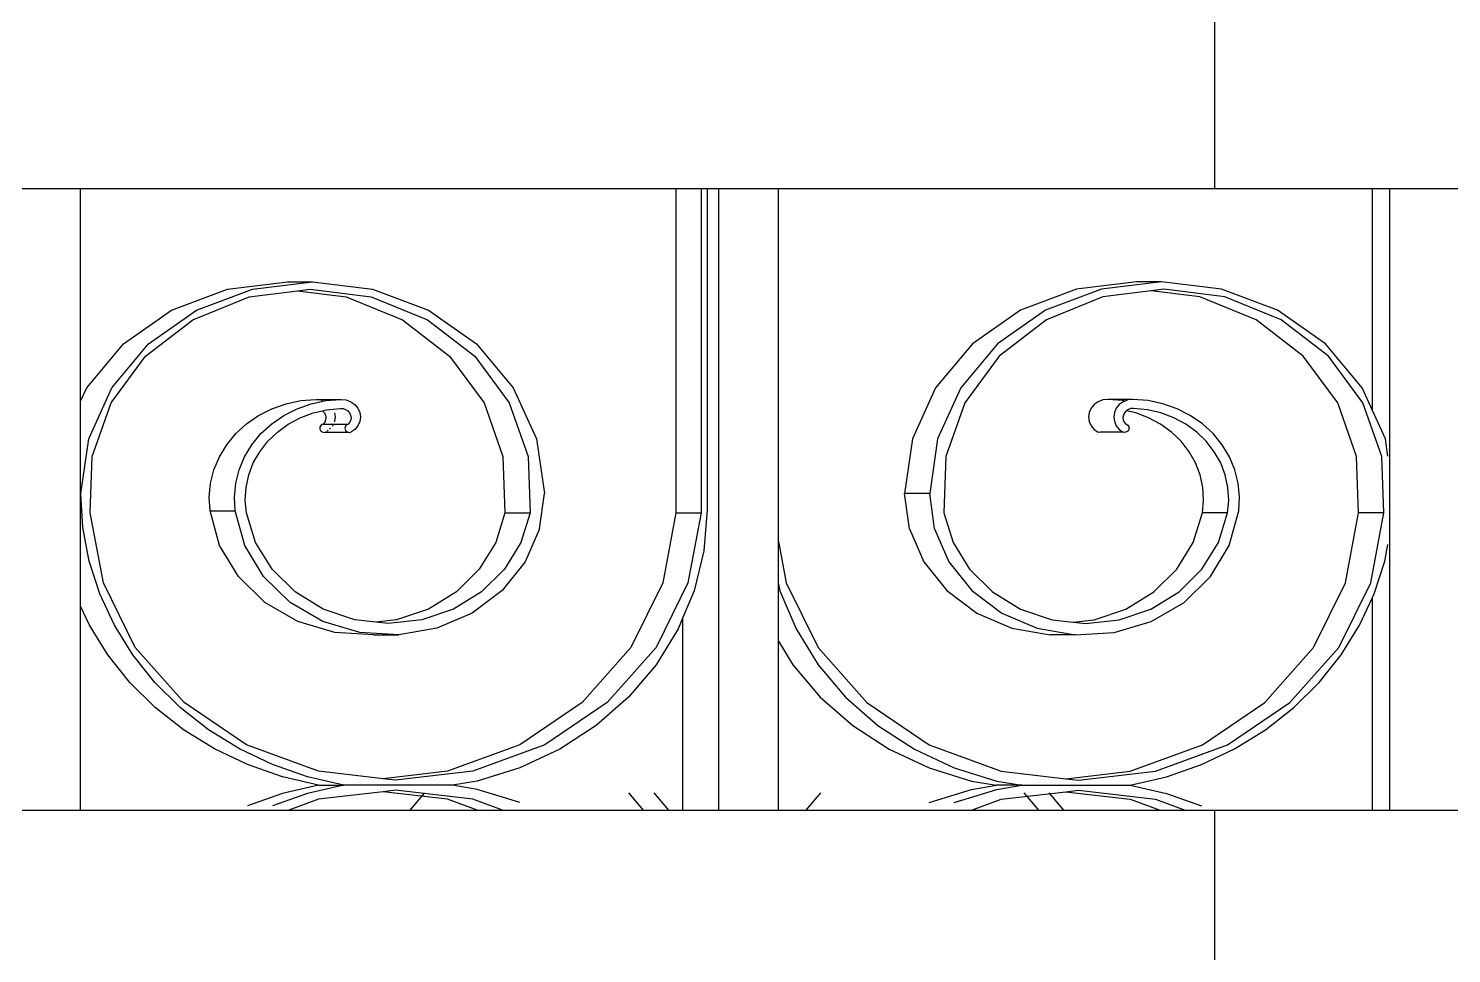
# Model space of a CAD drawing. Header units: millimetres. Extents: x 173236 to 801264, y -94969 to 615039.
# Drawn here: x 549511 to 549777.8, y -4029.7 to -3856.3 of the extents above; entities that cross this region are included whole.
import ezdxf

# ---------------------------------------------------------------- set-up
doc = ezdxf.new("R2010")
doc.units = ezdxf.units.MM
doc.header["$MEASUREMENT"] = 0
doc.header["$PDMODE"] = 2
for name, color, linetype in [('VOX-A-ANNO-DIMS', 160, 'Continuous'), ('VOX-A-STAIRS-STEPS', 140, 'Continuous'), ('VOX-A-WALL-PATT', 233, 'Continuous')]:
    doc.layers.add(name, color=color, linetype=linetype)
doc.styles.add('1.5 mm Rotis Annotative', font='', dxfattribs={"height": 1.5})
doc.styles.get('1.5 mm Rotis Annotative').set_extended_font_data('Rotis Sans Serif')
doc.dimstyles.new('1.5 mm Rotis Annotative', dxfattribs={"dimtxt": 1.5, "dimasz": 1, "dimexe": 1.5, "dimexo": 0, "dimgap": 1, "dimtad": 1, "dimdec": 0, "dimrnd": 5, "dimzin": 0, "dimdsep": 46, "dimtxsty": '1.5 mm Rotis Annotative', "dimblk": 'ARCHTICK', "dimcen": 0.09, "dimdle": 1, "dimadec": 0, "dimazin": 0, "dimtfac": 1, "dimtdec": 0, "dimtofl": 0, "dimtmove": 1, "dimatfit": 3, "dimfxl": 2, "dimfxlon": 1, "dimtolj": 1, "dimtzin": 0, "dimarcsym": 0})

# ---------------------------------------------------------------- blocks, each defined once
blk = doc.blocks.new('SS')
at = {"layer": 'VOX-A-WALL-PATT'}
for p, q in [((292745.02, -2587.9), (292745.02, -2632.42)), ((292712.94, -2632.42), (292687.11, -2632.42)), ((292712.94, -2746.2), (292712.94, -2632.42)), ((292716.09, -2632.42), (292712.94, -2632.42)), ((292716.09, -2673.05), (292716.09, -2632.42)), ((292745.02, -2632.42), (292716.09, -2632.42)), ((292824.84, -2632.42), (292745.02, -2632.42)), ((292824.84, -2697.04), (292824.84, -2632.42)), ((292835.75, -2632.42), (292824.84, -2632.42)), ((292835.75, -2746.2), (292835.75, -2632.42)), ((292837.88, -2632.42), (292835.75, -2632.42)), ((292837.88, -2632.42), (292837.88, -2691.25)), ((292838.98, -2632.42), (292837.88, -2632.42)), ((292838.98, -2632.42), (292838.98, -2691.77)), ((292843.59, -2632.42), (292838.98, -2632.42)), ((292843.59, -2632.42), (292843.59, -2691.77)), ((292952.56, -2632.42), (292843.59, -2632.42)), ((292952.56, -2671.37), (292952.56, -2632.42)), ((292974.99, -2632.42), (292952.56, -2632.42)), ((292733.51, -2654.71), (292743.74, -2650.84)), ((292743.11, -2652.28), (292754.28, -2650.84)), ((292743.74, -2650.84), (292754.72, -2649.52)), ((292747.71, -2652.28), (292756.59, -2651.14)), ((292754.28, -2650.84), (292756.59, -2651.14)), ((292754.72, -2649.52), (292759.32, -2649.52)), ((292754.72, -2649.52), (292765.7, -2650.84)), ((292756.59, -2651.14), (292765.46, -2652.28)), ((292759.32, -2649.52), (292770.3, -2650.84)), ((292765.7, -2650.84), (292775.93, -2654.71)), ((292770.3, -2650.84), (292780.53, -2654.71)), ((292899.11, -2650.84), (292888.88, -2654.71)), ((292910.09, -2649.52), (292899.11, -2650.84)), ((292910.53, -2650.84), (292899.35, -2652.28)), ((292912.83, -2651.14), (292903.95, -2652.28)), ((292921.07, -2650.84), (292910.09, -2649.52)), ((292914.69, -2649.52), (292910.09, -2649.52)), ((292912.83, -2651.14), (292910.53, -2650.84)), ((292921.7, -2652.28), (292912.83, -2651.14)), ((292925.67, -2650.84), (292914.69, -2649.52)), ((292931.3, -2654.71), (292921.07, -2650.84)), ((292935.9, -2654.71), (292925.67, -2650.84)), ((292732.8, -2656.48), (292743.11, -2652.28)), ((292737.4, -2656.48), (292747.71, -2652.28)), ((292765.46, -2652.28), (292775.77, -2656.48)), ((292899.35, -2652.28), (292889.04, -2656.48)), ((292903.95, -2652.28), (292893.64, -2656.48)), ((292932.01, -2656.48), (292921.7, -2652.28)), ((292724.16, -2663.11), (292732.8, -2656.48)), ((292724.72, -2660.86), (292733.51, -2654.71)), ((292728.77, -2663.11), (292737.4, -2656.48)), ((292775.77, -2656.48), (292784.41, -2663.11)), ((292775.93, -2654.71), (292784.71, -2660.86)), ((292780.53, -2654.71), (292789.32, -2660.86)), ((292888.88, -2654.71), (292880.1, -2660.86)), ((292889.04, -2656.48), (292880.4, -2663.11)), ((292893.64, -2656.48), (292885.01, -2663.11)), ((292940.09, -2660.86), (292931.3, -2654.71)), ((292940.65, -2663.11), (292932.01, -2656.48)), ((292944.69, -2660.86), (292935.9, -2654.71)), ((292717.98, -2668.89), (292724.72, -2660.86)), ((292784.71, -2660.86), (292791.45, -2668.89)), ((292789.32, -2660.86), (292796.06, -2668.89)), ((292880.1, -2660.86), (292873.35, -2668.89)), ((292946.83, -2668.89), (292940.09, -2660.86)), ((292951.43, -2668.89), (292944.69, -2660.86)), ((292717.87, -2671.66), (292724.16, -2663.11)), ((292722.47, -2671.66), (292728.77, -2663.11)), ((292784.41, -2663.11), (292790.7, -2671.66)), ((292880.4, -2663.11), (292874.11, -2671.66)), ((292885.01, -2663.11), (292878.71, -2671.66)), ((292946.94, -2671.66), (292940.65, -2663.11)), ((292716.09, -2673.05), (292717.98, -2668.89)), ((292791.45, -2668.89), (292795.69, -2678.23)), ((292796.06, -2668.89), (292800.3, -2678.23)), ((292873.35, -2668.89), (292869.12, -2678.23)), ((292951.06, -2678.23), (292946.83, -2668.89)), ((292952.56, -2671.37), (292951.43, -2668.89)), ((292714.4, -2681.47), (292717.87, -2671.66)), ((292719.01, -2681.47), (292722.47, -2671.66)), ((292751.88, -2672.73), (292754.48, -2671.82)), ((292754.48, -2671.82), (292757.18, -2671.25)), ((292757.18, -2671.25), (292759.95, -2671.02)), ((292759.95, -2671.02), (292764.55, -2671.02)), ((292759.95, -2671.02), (292760.86, -2671.13)), ((292760.86, -2671.13), (292761.39, -2671.33)), ((292761.39, -2671.33), (292761.78, -2671.25)), ((292761.39, -2671.33), (292761.71, -2671.45)), ((292761.71, -2671.45), (292762.44, -2671.96)), ((292761.78, -2671.25), (292764.55, -2671.02)), ((292762.44, -2671.96), (292763, -2672.63)), ((292764.55, -2671.02), (292765.46, -2671.13)), ((292765.46, -2671.13), (292766.31, -2671.45)), ((292766.31, -2671.45), (292767.05, -2671.96)), ((292767.05, -2671.96), (292767.61, -2672.63)), ((292790.7, -2671.66), (292794.17, -2681.47)), ((292874.11, -2671.66), (292870.64, -2681.47)), ((292878.71, -2671.66), (292875.25, -2681.47)), ((292902.37, -2671.96), (292901.81, -2672.63)), ((292903.1, -2671.45), (292902.37, -2671.96)), ((292903.95, -2671.13), (292903.1, -2671.45)), ((292904.86, -2671.02), (292903.95, -2671.13)), ((292909.47, -2671.02), (292904.86, -2671.02)), ((292907.63, -2671.25), (292904.86, -2671.02)), ((292910.33, -2671.82), (292907.63, -2671.25)), ((292908.55, -2671.13), (292908.25, -2671.25)), ((292909.47, -2671.02), (292908.55, -2671.13)), ((292912.23, -2671.25), (292909.47, -2671.02)), ((292912.92, -2672.73), (292910.33, -2671.82)), ((292914.94, -2671.82), (292912.23, -2671.25)), ((292917.53, -2672.73), (292914.94, -2671.82)), ((292950.41, -2681.47), (292946.94, -2671.66)), ((292952.56, -2688.25), (292952.56, -2671.37)), ((292713.74, -2678.23), (292716.09, -2673.05)), ((292747.24, -2675.5), (292749.46, -2673.97)), ((292749.46, -2673.97), (292751.88, -2672.73)), ((292750.27, -2675.55), (292752.47, -2674.37)), ((292752.47, -2674.37), (292754.83, -2673.49)), ((292754.83, -2673.49), (292757.3, -2672.92)), ((292754.88, -2675.55), (292757.08, -2674.37)), ((292757.08, -2674.37), (292759.43, -2673.49)), ((292757.3, -2672.92), (292759.83, -2672.66)), ((292759.43, -2673.49), (292761.13, -2673.1)), ((292759.83, -2672.66), (292760.32, -2672.71)), ((292760.32, -2672.71), (292760.78, -2672.87)), ((292760.78, -2672.87), (292761.13, -2673.1)), ((292761.13, -2673.1), (292761.18, -2673.13)), ((292761.18, -2673.13), (292761.49, -2673.48)), ((292761.49, -2673.48), (292761.69, -2673.89)), ((292761.72, -2674.78), (292761.55, -2675.19)), ((292761.69, -2673.89), (292761.77, -2674.33)), ((292761.77, -2674.33), (292761.72, -2674.78)), ((292763, -2672.63), (292763.35, -2673.41)), ((292763.35, -2673.41), (292763.47, -2674.24)), ((292763.47, -2674.24), (292763.35, -2675.08)), ((292767.61, -2672.63), (292767.96, -2673.41)), ((292767.96, -2673.41), (292768.08, -2674.24)), ((292768.08, -2674.24), (292767.96, -2675.08)), ((292901.46, -2673.41), (292901.33, -2674.24)), ((292901.33, -2674.24), (292901.46, -2675.08)), ((292901.81, -2672.63), (292901.46, -2673.41)), ((292903.12, -2673.89), (292903.04, -2674.33)), ((292903.04, -2674.33), (292903.09, -2674.78)), ((292903.09, -2674.78), (292903.26, -2675.19)), ((292903.32, -2673.48), (292903.12, -2673.89)), ((292903.63, -2673.13), (292903.32, -2673.48)), ((292904.03, -2672.87), (292903.63, -2673.13)), ((292904.49, -2672.71), (292904.03, -2672.87)), ((292904.98, -2672.66), (292904.49, -2672.71)), ((292906.34, -2672.8), (292904.98, -2672.66)), ((292906.05, -2673.48), (292905.94, -2674.24)), ((292905.94, -2674.24), (292906.06, -2675.08)), ((292906.34, -2672.8), (292906.3, -2672.87)), ((292907.51, -2672.92), (292906.34, -2672.8)), ((292908.24, -2673.13), (292907.51, -2672.92)), ((292907.72, -2673.89), (292907.64, -2674.33)), ((292907.64, -2674.33), (292907.69, -2674.78)), ((292907.69, -2674.78), (292907.87, -2675.19)), ((292907.92, -2673.48), (292907.72, -2673.89)), ((292908.24, -2673.13), (292907.92, -2673.48)), ((292908.29, -2673.1), (292908.24, -2673.13)), ((292909.98, -2673.49), (292908.29, -2673.1)), ((292912.34, -2674.37), (292909.98, -2673.49)), ((292914.54, -2675.55), (292912.34, -2674.37)), ((292915.35, -2673.97), (292912.92, -2672.73)), ((292917.57, -2675.5), (292915.35, -2673.97)), ((292919.96, -2673.97), (292917.53, -2672.73)), ((292922.17, -2675.5), (292919.96, -2673.97)), ((292743.61, -2679.32), (292745.28, -2677.29)), ((292745.28, -2677.29), (292747.24, -2675.5)), ((292746.53, -2678.69), (292748.28, -2677)), ((292748.28, -2677), (292750.27, -2675.55)), ((292751.13, -2678.69), (292752.88, -2677)), ((292752.88, -2677), (292754.88, -2675.55)), ((292760.67, -2676.11), (292760.65, -2676.3)), ((292760.65, -2676.3), (292760.68, -2676.5)), ((292760.75, -2675.92), (292760.67, -2676.11)), ((292760.68, -2676.5), (292760.76, -2676.69)), ((292760.88, -2675.76), (292760.75, -2675.92)), ((292760.76, -2676.69), (292760.9, -2676.84)), ((292761.06, -2675.64), (292760.88, -2675.76)), ((292760.9, -2676.84), (292761.07, -2676.96)), ((292761.26, -2675.56), (292761.06, -2675.64)), ((292761.07, -2676.96), (292761.28, -2677.04)), ((292761.55, -2675.19), (292761.26, -2675.56)), ((292761.28, -2677.04), (292761.49, -2677.06)), ((292761.49, -2677.06), (292761.71, -2677.03)), ((292762.44, -2676.52), (292761.71, -2677.03)), ((292761.71, -2677.03), (292765.88, -2677.04)), ((292763, -2675.85), (292762.44, -2676.52)), ((292763.35, -2675.08), (292763, -2675.85)), ((292765.88, -2677.04), (292766.1, -2677.06)), ((292766.1, -2677.06), (292766.31, -2677.03)), ((292767.05, -2676.52), (292766.31, -2677.03)), ((292767.61, -2675.85), (292767.05, -2676.52)), ((292767.96, -2675.08), (292767.61, -2675.85)), ((292901.46, -2675.08), (292901.81, -2675.85)), ((292901.81, -2675.85), (292902.37, -2676.52)), ((292902.37, -2676.52), (292903.1, -2677.03)), ((292903.32, -2677.06), (292903.1, -2677.03)), ((292903.26, -2675.19), (292903.55, -2675.56)), ((292903.54, -2677.03), (292903.32, -2677.06)), ((292903.74, -2676.96), (292903.54, -2677.03)), ((292907.7, -2677.03), (292903.54, -2677.03)), ((292903.55, -2675.56), (292903.75, -2675.64)), ((292908.15, -2675.56), (292903.55, -2675.56)), ((292903.91, -2676.84), (292903.74, -2676.96)), ((292903.75, -2675.64), (292903.92, -2675.76)), ((292904.05, -2676.69), (292903.91, -2676.84)), ((292903.92, -2675.76), (292904.06, -2675.92)), ((292904.13, -2676.5), (292904.05, -2676.69)), ((292904.06, -2675.92), (292904.14, -2676.11)), ((292904.16, -2676.3), (292904.13, -2676.5)), ((292904.14, -2676.11), (292904.16, -2676.3)), ((292906.06, -2675.08), (292906.11, -2675.19)), ((292906.31, -2675.64), (292906.41, -2675.85)), ((292906.41, -2675.85), (292906.47, -2675.92)), ((292906.79, -2676.3), (292906.96, -2676.5)), ((292907.21, -2676.69), (292907.43, -2676.84)), ((292907.6, -2676.96), (292907.7, -2677.03)), ((292907.92, -2677.06), (292907.7, -2677.03)), ((292907.87, -2675.19), (292908.15, -2675.56)), ((292908.14, -2677.04), (292907.92, -2677.06)), ((292908.34, -2676.96), (292908.14, -2677.04)), ((292908.15, -2675.56), (292908.36, -2675.64)), ((292908.52, -2676.84), (292908.34, -2676.96)), ((292908.36, -2675.64), (292908.53, -2675.76)), ((292908.65, -2676.69), (292908.52, -2676.84)), ((292908.53, -2675.76), (292908.66, -2675.92)), ((292908.74, -2676.5), (292908.65, -2676.69)), ((292908.66, -2675.92), (292908.74, -2676.11)), ((292908.74, -2676.11), (292908.77, -2676.3)), ((292908.77, -2676.3), (292908.74, -2676.5)), ((292916.53, -2677), (292914.54, -2675.55)), ((292918.28, -2678.69), (292916.53, -2677)), ((292919.53, -2677.29), (292917.57, -2675.5)), ((292921.19, -2679.32), (292919.53, -2677.29)), ((292924.13, -2677.29), (292922.17, -2675.5)), ((292925.8, -2679.32), (292924.13, -2677.29)), ((292713.29, -2681.41), (292713.74, -2678.23)), ((292742.27, -2681.54), (292743.61, -2679.32)), ((292745.05, -2680.59), (292746.53, -2678.69)), ((292749.66, -2680.59), (292751.13, -2678.69)), ((292795.69, -2678.23), (292797.14, -2688.25)), ((292800.3, -2678.23), (292801.74, -2688.25)), ((292869.12, -2678.23), (292867.67, -2688.25)), ((292919.76, -2680.59), (292918.28, -2678.69)), ((292922.54, -2681.54), (292921.19, -2679.32)), ((292927.14, -2681.54), (292925.8, -2679.32)), ((292952.51, -2688.25), (292951.06, -2678.23)), ((292714.04, -2691.77), (292714.4, -2681.47)), ((292718.64, -2691.77), (292719.01, -2681.47)), ((292741.28, -2683.91), (292742.27, -2681.54)), ((292743.88, -2682.65), (292745.05, -2680.59)), ((292748.49, -2682.65), (292749.66, -2680.59)), ((292794.17, -2681.47), (292794.53, -2691.77)), ((292870.64, -2681.47), (292870.28, -2691.77)), ((292875.25, -2681.47), (292874.88, -2691.77)), ((292920.93, -2682.65), (292919.76, -2680.59)), ((292923.53, -2683.91), (292922.54, -2681.54)), ((292928.13, -2683.91), (292927.14, -2681.54)), ((292950.77, -2691.77), (292950.41, -2681.47)), ((292740.66, -2686.38), (292741.28, -2683.91)), ((292742.55, -2687.13), (292743.04, -2684.85)), ((292743.04, -2684.85), (292743.88, -2682.65)), ((292747.15, -2687.13), (292747.65, -2684.85)), ((292747.65, -2684.85), (292748.49, -2682.65)), ((292921.77, -2684.85), (292920.93, -2682.65)), ((292922.26, -2687.13), (292921.77, -2684.85)), ((292924.15, -2686.38), (292923.53, -2683.91)), ((292928.76, -2686.38), (292928.13, -2683.91)), ((292740.42, -2688.9), (292740.66, -2686.38)), ((292742.41, -2689.45), (292742.55, -2687.13)), ((292747.01, -2689.45), (292747.15, -2687.13)), ((292922.4, -2689.45), (292922.26, -2687.13)), ((292924.39, -2688.9), (292924.15, -2686.38)), ((292928.99, -2688.9), (292928.76, -2686.38)), ((292740.57, -2691.43), (292740.42, -2688.9)), ((292742.63, -2691.77), (292742.41, -2689.45)), ((292747.23, -2691.77), (292747.01, -2689.45)), ((292796.24, -2694.7), (292797.14, -2688.25)), ((292797.14, -2688.25), (292801.74, -2688.25)), ((292800.85, -2694.7), (292801.74, -2688.25)), ((292868.56, -2694.7), (292867.67, -2688.25)), ((292922.18, -2691.77), (292922.4, -2689.45)), ((292924.24, -2691.43), (292924.39, -2688.9)), ((292928.85, -2691.43), (292928.99, -2688.9)), ((292952.12, -2694.48), (292952.51, -2688.25)), ((292952.56, -2688.25), (292952.51, -2688.25)), ((292952.56, -2708.89), (292952.56, -2688.25)), ((292714.04, -2691.77), (292718.64, -2691.77)), ((292716.43, -2704.57), (292714.04, -2691.77)), ((292721.04, -2704.57), (292718.64, -2691.77)), ((292742.32, -2697.74), (292740.57, -2691.43)), ((292742.63, -2691.77), (292747.23, -2691.77)), ((292744.3, -2697.2), (292742.63, -2691.77)), ((292748.91, -2697.2), (292747.23, -2691.77)), ((292794.53, -2691.77), (292792.85, -2697.2)), ((292837.88, -2691.25), (292838.48, -2698.73)), ((292838.98, -2691.77), (292841.38, -2704.57)), ((292843.59, -2691.77), (292838.98, -2691.77)), ((292843.59, -2691.77), (292845.98, -2704.57)), ((292874.88, -2691.77), (292870.28, -2691.77)), ((292870.28, -2691.77), (292871.96, -2697.2)), ((292874.88, -2691.77), (292876.56, -2697.2)), ((292920.51, -2697.2), (292922.18, -2691.77)), ((292922.49, -2697.74), (292924.24, -2691.43)), ((292928.85, -2691.43), (292924.24, -2691.43)), ((292927.09, -2697.74), (292928.85, -2691.43)), ((292948.38, -2704.57), (292950.77, -2691.77)), ((292796.24, -2694.7), (292793.62, -2700.75)), ((292800.85, -2694.7), (292798.22, -2700.75)), ((292868.56, -2694.7), (292871.19, -2700.75)), ((292950.95, -2700.63), (292952.12, -2694.48)), ((292713.86, -2700.63), (292713.29, -2697.6)), ((292745.74, -2703.44), (292742.32, -2697.74)), ((292747.32, -2702.12), (292744.3, -2697.2)), ((292751.92, -2702.12), (292748.91, -2697.2)), ((292792.85, -2697.2), (292789.84, -2702.12)), ((292824.84, -2697.04), (292823.43, -2704.57)), ((292824.84, -2704.82), (292824.84, -2697.04)), ((292871.96, -2697.2), (292874.97, -2702.12)), ((292876.56, -2697.2), (292879.58, -2702.12)), ((292917.49, -2702.12), (292920.51, -2697.2)), ((292919.07, -2703.44), (292922.49, -2697.74)), ((292923.67, -2703.44), (292927.09, -2697.74)), ((292715.8, -2706.61), (292713.86, -2700.63)), ((292793.62, -2700.75), (292789.43, -2706.01)), ((292798.22, -2700.75), (292794.03, -2706.01)), ((292838.48, -2698.73), (292840.27, -2706.04)), ((292871.19, -2700.75), (292875.38, -2706.01)), ((292949.01, -2706.61), (292950.95, -2700.63)), ((292751.51, -2706.27), (292747.32, -2702.12)), ((292756.12, -2706.27), (292751.92, -2702.12)), ((292789.84, -2702.12), (292785.64, -2706.27)), ((292874.97, -2702.12), (292879.16, -2706.27)), ((292879.58, -2702.12), (292883.77, -2706.27)), ((292913.3, -2706.27), (292917.49, -2702.12)), ((292722.28, -2716.4), (292716.43, -2704.57)), ((292726.89, -2716.4), (292721.04, -2704.57)), ((292750.6, -2708.19), (292745.74, -2703.44)), ((292789.43, -2706.01), (292783.94, -2710.15)), ((292794.03, -2706.01), (292788.54, -2710.15)), ((292823.43, -2704.57), (292817.58, -2716.4)), ((292824.84, -2704.82), (292824.54, -2706.04)), ((292824.84, -2715.27), (292824.84, -2704.82)), ((292841.38, -2704.57), (292847.22, -2716.4)), ((292845.98, -2704.57), (292851.83, -2716.4)), ((292875.38, -2706.01), (292880.87, -2710.15)), ((292914.2, -2708.19), (292919.07, -2703.44)), ((292918.81, -2708.19), (292923.67, -2703.44)), ((292942.53, -2716.4), (292948.38, -2704.57)), ((292716.09, -2707.25), (292715.8, -2706.61)), ((292716.09, -2746.2), (292716.09, -2707.25)), ((292718.47, -2712.36), (292716.09, -2707.25)), ((292756.61, -2711.69), (292750.6, -2708.19)), ((292756.65, -2709.4), (292751.51, -2706.27)), ((292761.25, -2709.4), (292756.12, -2706.27)), ((292785.64, -2706.27), (292780.51, -2709.4)), ((292824.54, -2706.04), (292821.61, -2713.04)), ((292840.27, -2706.04), (292842.33, -2710.95)), ((292879.16, -2706.27), (292884.3, -2709.4)), ((292883.77, -2706.27), (292888.9, -2709.4)), ((292908.16, -2709.4), (292913.3, -2706.27)), ((292908.2, -2711.69), (292914.2, -2708.19)), ((292912.8, -2711.69), (292918.81, -2708.19)), ((292946.34, -2712.36), (292949.01, -2706.61)), ((292762.44, -2711.35), (292756.65, -2709.4)), ((292767.05, -2711.35), (292761.25, -2709.4)), ((292780.51, -2709.4), (292774.71, -2711.35)), ((292783.94, -2710.15), (292777.49, -2712.91)), ((292788.54, -2710.15), (292782.09, -2712.91)), ((292842.33, -2710.95), (292843.2, -2713.04)), ((292842.33, -2746.2), (292842.33, -2710.95)), ((292880.87, -2710.15), (292887.32, -2712.91)), ((292884.3, -2709.4), (292890.1, -2711.35)), ((292888.9, -2709.4), (292894.7, -2711.35)), ((292902.37, -2711.35), (292908.16, -2709.4)), ((292950.94, -2712.36), (292952.56, -2708.89)), ((292952.56, -2746.2), (292952.56, -2708.89)), ((292721.84, -2717.79), (292718.47, -2712.36)), ((292763.38, -2713.71), (292756.61, -2711.69)), ((292768.58, -2712.02), (292762.44, -2711.35)), ((292770.49, -2714.13), (292763.38, -2713.71)), ((292770.88, -2711.77), (292767.05, -2711.35)), ((292770.88, -2711.77), (292768.58, -2712.02)), ((292777.49, -2712.91), (292770.49, -2714.13)), ((292774.71, -2711.35), (292770.88, -2711.77)), ((292782.09, -2712.91), (292775.1, -2714.13)), ((292821.61, -2713.04), (292817.58, -2719.58)), ((292843.2, -2713.04), (292847.23, -2719.58)), ((292887.32, -2712.91), (292894.32, -2714.13)), ((292890.1, -2711.35), (292896.23, -2712.02)), ((292894.32, -2714.13), (292901.43, -2713.71)), ((292894.7, -2711.35), (292898.53, -2711.77)), ((292896.23, -2712.02), (292898.53, -2711.77)), ((292898.53, -2711.77), (292902.37, -2711.35)), ((292898.92, -2714.13), (292906.03, -2713.71)), ((292901.43, -2713.71), (292908.2, -2711.69)), ((292906.03, -2713.71), (292912.8, -2711.69)), ((292942.96, -2717.79), (292946.34, -2712.36)), ((292947.57, -2717.79), (292950.94, -2712.36)), ((292731.21, -2726.51), (292722.28, -2716.4)), ((292735.81, -2726.51), (292726.89, -2716.4)), ((292770.49, -2714.13), (292775.1, -2714.13)), ((292817.58, -2716.4), (292808.66, -2726.51)), ((292824.84, -2715.27), (292822.19, -2719.58)), ((292824.84, -2746.2), (292824.84, -2715.27)), ((292847.22, -2716.4), (292856.15, -2726.51)), ((292851.83, -2716.4), (292860.76, -2726.51)), ((292898.92, -2714.13), (292894.32, -2714.13)), ((292933.6, -2726.51), (292942.53, -2716.4)), ((292725.88, -2722.82), (292721.84, -2717.79)), ((292938.93, -2722.82), (292942.96, -2717.79)), ((292943.53, -2722.82), (292947.57, -2717.79)), ((292817.58, -2719.58), (292812.56, -2725.51)), ((292822.19, -2719.58), (292817.16, -2725.51)), ((292847.23, -2719.58), (292852.25, -2725.51)), ((292730.52, -2727.41), (292725.88, -2722.82)), ((292934.29, -2727.41), (292938.93, -2722.82)), ((292938.9, -2727.41), (292943.53, -2722.82)), ((292742.64, -2734.23), (292731.21, -2726.51)), ((292747.24, -2734.23), (292735.81, -2726.51)), ((292808.66, -2726.51), (292797.23, -2734.23)), ((292812.56, -2725.51), (292806.64, -2730.7)), ((292817.16, -2725.51), (292811.24, -2730.7)), ((292852.25, -2725.51), (292858.17, -2730.7)), ((292856.15, -2726.51), (292867.58, -2734.23)), ((292860.76, -2726.51), (292872.18, -2734.23)), ((292922.17, -2734.23), (292933.6, -2726.51)), ((292735.7, -2731.47), (292730.52, -2727.41)), ((292929.11, -2731.47), (292934.29, -2727.41)), ((292933.71, -2731.47), (292938.9, -2727.41)), ((292741.36, -2734.97), (292735.7, -2731.47)), ((292806.64, -2730.7), (292799.95, -2735.06)), ((292811.24, -2730.7), (292804.56, -2735.06)), ((292858.17, -2730.7), (292864.86, -2735.06)), ((292923.45, -2734.97), (292929.11, -2731.47)), ((292928.05, -2734.97), (292933.71, -2731.47)), ((292755.83, -2739.07), (292742.64, -2734.23)), ((292760.43, -2739.07), (292747.24, -2734.23)), ((292797.23, -2734.23), (292784.04, -2739.07)), ((292867.58, -2734.23), (292880.77, -2739.07)), ((292872.18, -2734.23), (292885.38, -2739.07)), ((292908.98, -2739.07), (292922.17, -2734.23)), ((292747.42, -2737.86), (292741.36, -2734.97)), ((292799.95, -2735.06), (292792.64, -2738.47)), ((292804.56, -2735.06), (292797.25, -2738.47)), ((292864.86, -2735.06), (292872.17, -2738.47)), ((292917.39, -2737.86), (292923.45, -2734.97)), ((292921.99, -2737.86), (292928.05, -2734.97)), ((292753.81, -2740.09), (292747.42, -2737.86)), ((292769.93, -2740.72), (292755.83, -2739.07)), ((292772.23, -2740.45), (292760.43, -2739.07)), ((292784.04, -2739.07), (292772.23, -2740.45)), ((292792.64, -2738.47), (292784.87, -2740.88)), ((292797.25, -2738.47), (292789.47, -2740.88)), ((292872.17, -2738.47), (292879.94, -2740.88)), ((292880.77, -2739.07), (292894.88, -2740.72)), ((292885.38, -2739.07), (292897.18, -2740.45)), ((292897.18, -2740.45), (292908.98, -2739.07)), ((292911, -2740.09), (292917.39, -2737.86)), ((292915.61, -2740.09), (292921.99, -2737.86)), ((292760.43, -2741.64), (292753.81, -2740.09)), ((292760.43, -2741.64), (292753.81, -2743.18)), ((292780.31, -2741.64), (292760.43, -2741.64)), ((292772.23, -2740.45), (292769.93, -2740.72)), ((292784.87, -2740.88), (292780.31, -2741.64)), ((292784.87, -2742.39), (292780.31, -2741.64)), ((292780.31, -2741.64), (292784.91, -2741.64)), ((292792.64, -2744.8), (292784.87, -2742.39)), ((292789.47, -2740.88), (292784.91, -2741.64)), ((292789.47, -2742.39), (292784.91, -2741.64)), ((292797.25, -2744.8), (292789.47, -2742.39)), ((292872.17, -2744.8), (292879.94, -2742.39)), ((292879.94, -2740.88), (292884.5, -2741.64)), ((292879.94, -2742.39), (292884.5, -2741.64)), ((292884.5, -2741.64), (292904.38, -2741.64)), ((292894.88, -2740.72), (292897.18, -2740.45)), ((292904.38, -2741.64), (292911, -2740.09)), ((292908.99, -2741.64), (292904.38, -2741.64)), ((292904.38, -2741.64), (292911, -2743.18)), ((292908.99, -2741.64), (292915.61, -2740.09)), ((292908.99, -2741.64), (292915.61, -2743.18)), ((292753.81, -2743.18), (292747.42, -2745.42)), ((292755.83, -2744.2), (292750.39, -2746.2)), ((292760.43, -2744.2), (292754.99, -2746.2)), ((292769.93, -2742.55), (292755.83, -2744.2)), ((292772.23, -2742.82), (292760.43, -2744.2)), ((292772.23, -2742.82), (292769.93, -2742.55)), ((292784.04, -2744.2), (292772.23, -2742.82)), ((292772.57, -2746.2), (292775.26, -2743)), ((292777.18, -2746.2), (292779.86, -2743)), ((292789.48, -2746.2), (292784.04, -2744.2)), ((292817.15, -2743), (292819.84, -2746.2)), ((292824.84, -2746.2), (292824.84, -2744.95)), ((292847.66, -2743), (292844.97, -2746.2)), ((292852.26, -2743), (292849.58, -2746.2)), ((292875.33, -2746.2), (292880.77, -2744.2)), ((292879.94, -2746.2), (292885.38, -2744.2)), ((292880.77, -2744.2), (292894.88, -2742.55)), ((292885.38, -2744.2), (292897.18, -2742.82)), ((292892.24, -2746.2), (292889.55, -2743)), ((292894.88, -2742.55), (292897.18, -2742.82)), ((292897.18, -2742.82), (292908.98, -2744.2)), ((292908.98, -2744.2), (292914.42, -2746.2)), ((292911, -2743.18), (292917.39, -2745.42)), ((292915.61, -2743.18), (292921.99, -2745.42)), ((292712.94, -2746.2), (292687.11, -2746.2)), ((292716.09, -2746.2), (292712.94, -2746.2)), ((292745.02, -2746.2), (292716.09, -2746.2)), ((292745.02, -2746.2), (292745.02, -2790.71)), ((292770.63, -2746.2), (292745.02, -2746.2)), ((292772.57, -2746.2), (292770.63, -2746.2)), ((292777.18, -2746.2), (292772.57, -2746.2)), ((292819.84, -2746.2), (292777.18, -2746.2)), ((292821.28, -2746.2), (292819.84, -2746.2)), ((292824.84, -2746.2), (292821.28, -2746.2)), ((292835.75, -2746.2), (292824.84, -2746.2)), ((292842.33, -2746.2), (292835.75, -2746.2)), ((292843.53, -2746.2), (292842.33, -2746.2)), ((292844.97, -2746.2), (292843.53, -2746.2)), ((292849.58, -2746.2), (292844.97, -2746.2)), ((292892.24, -2746.2), (292849.58, -2746.2)), ((292894.18, -2746.2), (292892.24, -2746.2)), ((292898.78, -2746.2), (292894.18, -2746.2)), ((292952.56, -2746.2), (292898.78, -2746.2)), ((292974.99, -2746.2), (292952.56, -2746.2))]:
    blk.add_line(p, q, dxfattribs=at)
blk = doc.blocks.new('_ArchTick')
at = {"color": 0, "linetype": 'ByBlock', "const_width": 0.15}
blk.add_lwpolyline([(-0.5, -0.5), (0.5, 0.5)], dxfattribs=at)
blk = doc.blocks.new('*D661')
at = {"layer": 'Defpoints', "color": 0, "transparency": 16777216}
for p in [(537437.71, -1723.82), (553695.97, -1723.82), (547999.44, -4473.82)]:
    blk.add_point(p, dxfattribs=at)
at = {"layer": 'VOX-A-ANNO-DIMS', "color": 0, "lineweight": -2, "transparency": 16777216}
for p, q in [((537437.71, -4573.82), (537437.71, -1623.82)), ((537637.71, -1723.82), (537287.71, -1723.82)), ((537637.71, -4473.82), (537287.71, -4473.82))]:
    blk.add_line(p, q, dxfattribs=at)
at = {"layer": 'VOX-A-ANNO-DIMS', "color": 0, "lineweight": -2, "transparency": 16777216, "xscale": 100, "yscale": 100, "zscale": 100}
for p, rotation in [((537437.71, -1723.82), 90), ((537437.71, -4473.82), 270)]:
    blk.add_blockref('_ArchTick', p, dxfattribs=dict(at, rotation=rotation))
at = {"layer": 'VOX-A-ANNO-DIMS', "color": 0, "transparency": 16777216, "insert": (537261.51, -3098.82), "char_height": 150, "attachment_point": 5, "rotation": 90, "style": '1.5 mm Rotis Annotative'}
blk.add_mtext('\\A1;2750', dxfattribs=at)
blk = doc.blocks.new('*D665')
at = {"layer": 'Defpoints', "color": 0, "transparency": 16777216}
for p in [(641539.18, 61543.32), (642299.94, 61543.32), (642299.94, 61417.89), (536630.73, -523.82), (560469.09, -523.82), (547516.89, -20473.82)]:
    blk.add_point(p, dxfattribs=at)
at = {"layer": 'VOX-A-ANNO-DIMS', "color": 0, "lineweight": -2, "transparency": 16777216}
for p, q in [((641539.18, 61543.32), (641539.18, 61267.89)), ((642299.94, 61543.32), (642299.94, 61267.89)), ((641439.18, 61417.89), (642399.94, 61417.89)), ((536630.73, -20573.82), (536630.73, -423.82)), ((536830.73, -523.82), (536480.73, -523.82)), ((536830.73, -20473.82), (536480.73, -20473.82))]:
    blk.add_line(p, q, dxfattribs=at)
at = {"layer": 'VOX-A-ANNO-DIMS', "color": 0, "lineweight": -2, "transparency": 16777216, "xscale": 100, "yscale": 100, "zscale": 100}
for p, rotation in [((641539.18, 61417.89), 180), ((536630.73, -523.82), 90), ((536630.73, -20473.82), 270)]:
    blk.add_blockref('_ArchTick', p, dxfattribs=dict(at, rotation=rotation))
blk.add_blockref('_ArchTick', (642299.94, 61417.89), dxfattribs=at)
at = {"layer": 'VOX-A-ANNO-DIMS', "color": 0, "transparency": 16777216, "insert": (641919.56, 61594.09), "char_height": 150, "attachment_point": 5, "style": '1.5 mm Rotis Annotative'}
blk.add_mtext('\\A1;760', dxfattribs=at)
at = {"layer": 'VOX-A-ANNO-DIMS', "color": 0, "transparency": 16777216, "insert": (536454.54, -10498.82), "char_height": 150, "attachment_point": 5, "rotation": 90, "style": '1.5 mm Rotis Annotative'}
blk.add_mtext('\\A1;19950', dxfattribs=at)

msp = doc.modelspace()

# ---------------------------------------------------------------- block references
at = {"layer": 'VOX-A-STAIRS-STEPS', "xscale": -1.024232788984593, "yscale": 1.024232788984593, "zscale": 1.024232788984593}
msp.add_blockref('SS', (849572.41, -1190.1), dxfattribs=at)

# ---------------------------------------------------------------- dimensions: what is measured, and where the dimension line sits
at = {"layer": 'VOX-A-ANNO-DIMS'}
for base, p1, p2, picture, middle in [((536630.73, -523.82), (547516.89, -20473.82), (560469.09, -523.82), '*D665', (536454.54, -10498.82)), ((537437.71, -1723.82), (547999.44, -4473.82), (553695.97, -1723.82), '*D661', (537261.51, -3098.82))]:
    dim = msp.add_linear_dim(base=base, p1=p1, p2=p2, angle=270, dimstyle='1.5 mm Rotis Annotative', dxfattribs=at)
    dim.commit()
    dim.dimension.update_dxf_attribs({"geometry": picture, "text_midpoint": middle})

doc.saveas('drawing.dxf')
